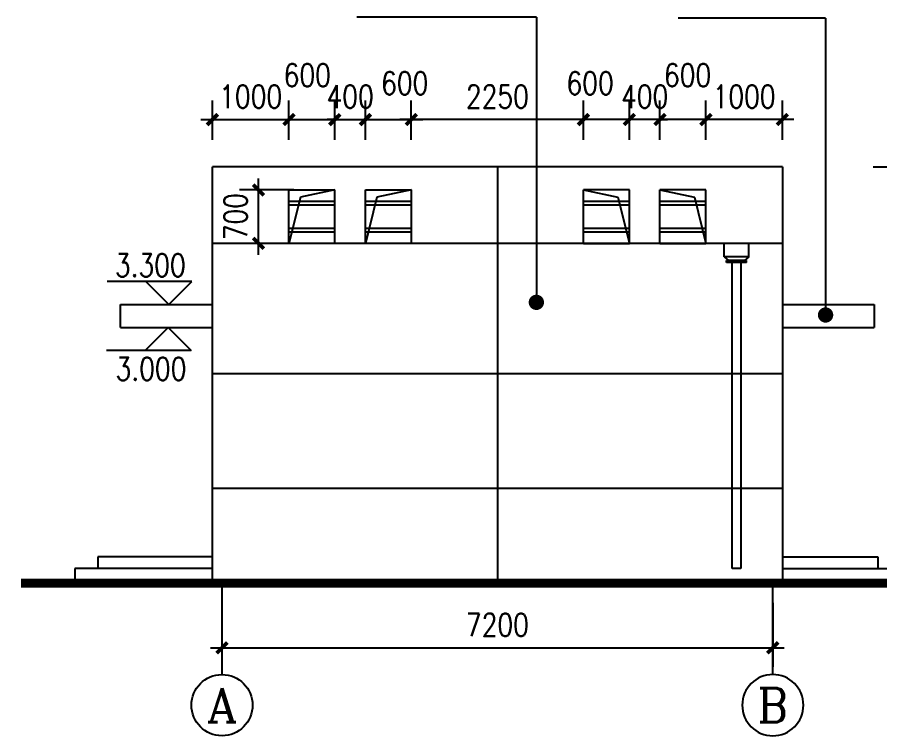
# Model space of a CAD drawing. Extents: x 575917 to 733065, y -270021 to -228021.
# Drawn here: x 715851 to 727125, y -262115 to -252719 of the extents above; entities that cross this region are included whole.
import ezdxf
from ezdxf.enums import TextEntityAlignment as Align

# ---------------------------------------------------------------- set-up
doc = ezdxf.new("R2010")
doc.units = 0
doc.header["$LTSCALE"] = 1000
doc.header["$MEASUREMENT"] = 0
doc.layers.get('0').update_dxf_attribs({"linetype": 'CONTINUOUS'})
doc.layers.get('DEFPOINTS').update_dxf_attribs({"linetype": 'CONTINUOUS'})
for name, color, linetype in [('_TCH_MASK', 7, 'CONTINUOUS'), ('AXIS', 3, 'CONTINUOUS'), ('AXIS_TEXT', 3, 'CONTINUOUS'), ('LEVL', 3, 'CONTINUOUS'), ('PUB_DIM', 3, 'CONTINUOUS'), ('WALL', 151, 'CONTINUOUS'), ('填充层', 8, 'CONTINUOUS')]:
    doc.layers.add(name, color=color, linetype=linetype)
doc.styles.add('COMPLEX', font='COMPLEX.shx')
doc.styles.add('dim_font', font='SIMPLEX.shx', dxfattribs={"width": 0.8})
doc.dimstyles.new('DIMN', dxfattribs={"dimtxt": 300, "dimasz": 100, "dimexe": 250, "dimexo": 300, "dimgap": 0, "dimtad": 0, "dimdec": 0, "dimzin": 0, "dimdsep": 46, "dimtxsty": 'dim_font', "dimblk": 'ARCHTICK', "dimcen": 0.09, "dimdle": 150, "dimclrt": 7, "dimazin": 0, "dimtfac": 1, "dimtdec": 0, "dimtix": 1, "dimtmove": 2, "dimatfit": 3, "dimldrblk": 'ARCHTICK', "dimfxl": 1, "dimtvp": 1, "dimtolj": 1, "dimtzin": 0, "dimarcsym": 0})

# ---------------------------------------------------------------- blocks, each defined once
blk = doc.blocks.new('_archtick')
at = {"const_width": 0.5}
blk.add_lwpolyline([(-0.7, -0.7), (0.7, 0.7)], dxfattribs=at)
blk = doc.blocks.new('*D1508')
at = {"layer": 'AXIS', "color": 0, "lineweight": -2, "transparency": 16777216}
for p, q in [((718527, -260377), (718527, -261214)), ((725727, -260377), (725727, -261214)), ((718377, -260964), (725877, -260964))]:
    blk.add_line(p, q, dxfattribs=at)
at = {"layer": 'DEFPOINTS', "color": 0, "transparency": 16777216}
for p in [(718527, -260077), (725727, -260077), (725727, -260964)]:
    blk.add_point(p, dxfattribs=at)
at = {"layer": 'AXIS', "color": 0, "lineweight": -2, "transparency": 16777216, "xscale": 100, "yscale": 100, "zscale": 100, "rotation": 180}
blk.add_blockref('_archtick', (718527, -260964), dxfattribs=at)
at = {"layer": 'AXIS', "color": 0, "lineweight": -2, "transparency": 16777216, "xscale": 100, "yscale": 100, "zscale": 100}
blk.add_blockref('_archtick', (725727, -260964), dxfattribs=at)
at = {"layer": 'AXIS', "color": 7, "transparency": 16777216, "insert": (722127, -260664), "char_height": 300, "attachment_point": 5, "style": 'dim_font'}
blk.add_mtext('\\A1;7200', dxfattribs=at)
blk = doc.blocks.new('_axiso')
blk.add_circle((0, 0), 0.5)
at = {"layer": 'AXIS_TEXT', "style": 'COMPLEX', "width": 1.041667}
blk.add_attdef('A', text='', height=0.56, dxfattribs=at).set_placement((-0.25, -0.28), (0.25, -0.28), align=Align.FIT)
blk = doc.blocks.new('*D1509')
at = {"layer": 'DEFPOINTS', "color": 0, "transparency": 16777216}
for p in [(724852, -254057), (724852, -254624), (725852, -254624)]:
    blk.add_point(p, dxfattribs=at)
at = {"layer": 'PUB_DIM', "color": 0, "lineweight": -2, "transparency": 16777216}
for p, q in [((724852, -254324), (724852, -253807)), ((725852, -254324), (725852, -253807)), ((726002, -254057), (724702, -254057))]:
    blk.add_line(p, q, dxfattribs=at)
at = {"layer": 'PUB_DIM', "color": 0, "lineweight": -2, "transparency": 16777216, "xscale": 100, "yscale": 100, "zscale": 100, "rotation": 180}
blk.add_blockref('_archtick', (724852, -254057), dxfattribs=at)
at = {"layer": 'PUB_DIM', "color": 0, "lineweight": -2, "transparency": 16777216, "xscale": 100, "yscale": 100, "zscale": 100}
blk.add_blockref('_archtick', (725852, -254057), dxfattribs=at)
at = {"layer": 'PUB_DIM', "color": 7, "transparency": 16777216, "insert": (725352, -253757), "char_height": 300, "attachment_point": 5, "style": 'dim_font'}
blk.add_mtext('\\A1;1000', dxfattribs=at)
blk = doc.blocks.new('*D1510')
at = {"layer": 'DEFPOINTS', "color": 0, "transparency": 16777216}
for p in [(724252, -254057), (724252, -254624), (724852, -254624)]:
    blk.add_point(p, dxfattribs=at)
at = {"layer": 'PUB_DIM', "color": 0, "lineweight": -2, "transparency": 16777216}
for p, q in [((724252, -254324), (724252, -253807)), ((724852, -254324), (724852, -253807)), ((725002, -254057), (724102, -254057))]:
    blk.add_line(p, q, dxfattribs=at)
at = {"layer": 'PUB_DIM', "color": 0, "lineweight": -2, "transparency": 16777216, "xscale": 100, "yscale": 100, "zscale": 100, "rotation": 180}
blk.add_blockref('_archtick', (724252, -254057), dxfattribs=at)
at = {"layer": 'PUB_DIM', "color": 0, "lineweight": -2, "transparency": 16777216, "xscale": 100, "yscale": 100, "zscale": 100}
blk.add_blockref('_archtick', (724852, -254057), dxfattribs=at)
at = {"layer": 'PUB_DIM', "color": 7, "transparency": 16777216, "insert": (724613, -253477), "char_height": 300, "attachment_point": 5, "style": 'dim_font'}
blk.add_mtext('\\A1;600', dxfattribs=at)
blk = doc.blocks.new('*D1511')
at = {"layer": 'DEFPOINTS', "color": 0, "transparency": 16777216}
for p in [(723852, -254057), (723852, -254624), (724252, -254624)]:
    blk.add_point(p, dxfattribs=at)
at = {"layer": 'PUB_DIM', "color": 0, "lineweight": -2, "transparency": 16777216}
for p, q in [((723852, -254324), (723852, -253807)), ((724252, -254324), (724252, -253807)), ((723852, -254057), (723752, -254057)), ((724252, -254057), (723852, -254057)), ((724252, -254057), (724352, -254057))]:
    blk.add_line(p, q, dxfattribs=at)
at = {"layer": 'PUB_DIM', "color": 0, "lineweight": -2, "transparency": 16777216, "xscale": 100, "yscale": 100, "zscale": 100}
blk.add_blockref('_archtick', (723852, -254057), dxfattribs=at)
at = {"layer": 'PUB_DIM', "color": 0, "lineweight": -2, "transparency": 16777216, "xscale": 100, "yscale": 100, "zscale": 100, "rotation": 180}
blk.add_blockref('_archtick', (724252, -254057), dxfattribs=at)
at = {"layer": 'PUB_DIM', "color": 7, "transparency": 16777216, "insert": (724052, -253757), "char_height": 300, "attachment_point": 5, "style": 'dim_font'}
blk.add_mtext('\\A1;400', dxfattribs=at)
blk = doc.blocks.new('*D1512')
at = {"layer": 'DEFPOINTS', "color": 0, "transparency": 16777216}
for p in [(723252, -254057), (723252, -254624), (723852, -254624)]:
    blk.add_point(p, dxfattribs=at)
at = {"layer": 'PUB_DIM', "color": 0, "lineweight": -2, "transparency": 16777216}
for p, q in [((723252, -254324), (723252, -253807)), ((723852, -254324), (723852, -253807)), ((724002, -254057), (723102, -254057))]:
    blk.add_line(p, q, dxfattribs=at)
at = {"layer": 'PUB_DIM', "color": 0, "lineweight": -2, "transparency": 16777216, "xscale": 100, "yscale": 100, "zscale": 100, "rotation": 180}
blk.add_blockref('_archtick', (723252, -254057), dxfattribs=at)
at = {"layer": 'PUB_DIM', "color": 0, "lineweight": -2, "transparency": 16777216, "xscale": 100, "yscale": 100, "zscale": 100}
blk.add_blockref('_archtick', (723852, -254057), dxfattribs=at)
at = {"layer": 'PUB_DIM', "color": 7, "transparency": 16777216, "insert": (723339, -253582), "char_height": 300, "attachment_point": 5, "style": 'dim_font'}
blk.add_mtext('\\A1;600', dxfattribs=at)
blk = doc.blocks.new('*D1513')
at = {"layer": 'DEFPOINTS', "color": 0, "transparency": 16777216}
for p in [(719004, -254977), (719765, -254977), (719765, -255677)]:
    blk.add_point(p, dxfattribs=at)
at = {"layer": 'PUB_DIM', "color": 0, "lineweight": -2, "transparency": 16777216}
for p, q in [((719004, -255827), (719004, -254827)), ((719465, -254977), (718754, -254977)), ((719465, -255677), (718754, -255677))]:
    blk.add_line(p, q, dxfattribs=at)
at = {"layer": 'PUB_DIM', "color": 0, "lineweight": -2, "transparency": 16777216, "xscale": 100, "yscale": 100, "zscale": 100}
for p, rotation in [((719004, -254977), 90), ((719004, -255677), 270)]:
    blk.add_blockref('_archtick', p, dxfattribs=dict(at, rotation=rotation))
at = {"layer": 'PUB_DIM', "color": 7, "transparency": 16777216, "insert": (718704, -255327), "char_height": 300, "attachment_point": 5, "rotation": 90, "style": 'dim_font'}
blk.add_mtext('\\A1;700', dxfattribs=at)
blk = doc.blocks.new('*D1514')
at = {"layer": 'DEFPOINTS', "color": 0, "transparency": 16777216}
for p in [(721002, -254057), (721002, -254607), (723252, -254607)]:
    blk.add_point(p, dxfattribs=at)
at = {"layer": 'PUB_DIM', "color": 0, "lineweight": -2, "transparency": 16777216}
for p, q in [((721002, -254307), (721002, -253807)), ((723252, -254307), (723252, -253807)), ((723402, -254057), (720852, -254057))]:
    blk.add_line(p, q, dxfattribs=at)
at = {"layer": 'PUB_DIM', "color": 0, "lineweight": -2, "transparency": 16777216, "xscale": 100, "yscale": 100, "zscale": 100, "rotation": 180}
blk.add_blockref('_archtick', (721002, -254057), dxfattribs=at)
at = {"layer": 'PUB_DIM', "color": 0, "lineweight": -2, "transparency": 16777216, "xscale": 100, "yscale": 100, "zscale": 100}
blk.add_blockref('_archtick', (723252, -254057), dxfattribs=at)
at = {"layer": 'PUB_DIM', "color": 7, "transparency": 16777216, "insert": (722127, -253757), "char_height": 300, "attachment_point": 5, "style": 'dim_font'}
blk.add_mtext('\\A1;2250', dxfattribs=at)
blk = doc.blocks.new('*D1515')
at = {"layer": 'DEFPOINTS', "color": 0, "transparency": 16777216}
for p in [(719402, -254057), (718402, -254624), (719402, -254624)]:
    blk.add_point(p, dxfattribs=at)
at = {"layer": 'PUB_DIM', "color": 0, "lineweight": -2, "transparency": 16777216}
for p, q in [((718402, -254324), (718402, -253807)), ((719402, -254324), (719402, -253807)), ((718252, -254057), (719552, -254057))]:
    blk.add_line(p, q, dxfattribs=at)
at = {"layer": 'PUB_DIM', "color": 0, "lineweight": -2, "transparency": 16777216, "xscale": 100, "yscale": 100, "zscale": 100, "rotation": 180}
blk.add_blockref('_archtick', (718402, -254057), dxfattribs=at)
at = {"layer": 'PUB_DIM', "color": 0, "lineweight": -2, "transparency": 16777216, "xscale": 100, "yscale": 100, "zscale": 100}
blk.add_blockref('_archtick', (719402, -254057), dxfattribs=at)
at = {"layer": 'PUB_DIM', "color": 7, "transparency": 16777216, "insert": (718902, -253757), "char_height": 300, "attachment_point": 5, "style": 'dim_font'}
blk.add_mtext('\\A1;1000', dxfattribs=at)
blk = doc.blocks.new('*D1516')
at = {"layer": 'DEFPOINTS', "color": 0, "transparency": 16777216}
for p in [(720002, -254057), (719402, -254624), (720002, -254624)]:
    blk.add_point(p, dxfattribs=at)
at = {"layer": 'PUB_DIM', "color": 0, "lineweight": -2, "transparency": 16777216}
for p, q in [((719402, -254324), (719402, -253807)), ((720002, -254324), (720002, -253807)), ((719252, -254057), (720152, -254057))]:
    blk.add_line(p, q, dxfattribs=at)
at = {"layer": 'PUB_DIM', "color": 0, "lineweight": -2, "transparency": 16777216, "xscale": 100, "yscale": 100, "zscale": 100, "rotation": 180}
blk.add_blockref('_archtick', (719402, -254057), dxfattribs=at)
at = {"layer": 'PUB_DIM', "color": 0, "lineweight": -2, "transparency": 16777216, "xscale": 100, "yscale": 100, "zscale": 100}
blk.add_blockref('_archtick', (720002, -254057), dxfattribs=at)
at = {"layer": 'PUB_DIM', "color": 7, "transparency": 16777216, "insert": (719642, -253477), "char_height": 300, "attachment_point": 5, "style": 'dim_font'}
blk.add_mtext('\\A1;600', dxfattribs=at)
blk = doc.blocks.new('*D1517')
at = {"layer": 'DEFPOINTS', "color": 0, "transparency": 16777216}
for p in [(720402, -254057), (720002, -254624), (720402, -254624)]:
    blk.add_point(p, dxfattribs=at)
at = {"layer": 'PUB_DIM', "color": 0, "lineweight": -2, "transparency": 16777216}
for p, q in [((720002, -254324), (720002, -253807)), ((720402, -254324), (720402, -253807)), ((720002, -254057), (719902, -254057)), ((720002, -254057), (720402, -254057)), ((720402, -254057), (720502, -254057))]:
    blk.add_line(p, q, dxfattribs=at)
at = {"layer": 'PUB_DIM', "color": 0, "lineweight": -2, "transparency": 16777216, "xscale": 100, "yscale": 100, "zscale": 100}
blk.add_blockref('_archtick', (720002, -254057), dxfattribs=at)
at = {"layer": 'PUB_DIM', "color": 0, "lineweight": -2, "transparency": 16777216, "xscale": 100, "yscale": 100, "zscale": 100, "rotation": 180}
blk.add_blockref('_archtick', (720402, -254057), dxfattribs=at)
at = {"layer": 'PUB_DIM', "color": 7, "transparency": 16777216, "insert": (720202, -253757), "char_height": 300, "attachment_point": 5, "style": 'dim_font'}
blk.add_mtext('\\A1;400', dxfattribs=at)
blk = doc.blocks.new('*D1518')
at = {"layer": 'DEFPOINTS', "color": 0, "transparency": 16777216}
for p in [(721002, -254057), (720402, -254624), (721002, -254624)]:
    blk.add_point(p, dxfattribs=at)
at = {"layer": 'PUB_DIM', "color": 0, "lineweight": -2, "transparency": 16777216}
for p, q in [((720402, -254324), (720402, -253807)), ((721002, -254324), (721002, -253807)), ((720252, -254057), (721152, -254057))]:
    blk.add_line(p, q, dxfattribs=at)
at = {"layer": 'PUB_DIM', "color": 0, "lineweight": -2, "transparency": 16777216, "xscale": 100, "yscale": 100, "zscale": 100, "rotation": 180}
blk.add_blockref('_archtick', (720402, -254057), dxfattribs=at)
at = {"layer": 'PUB_DIM', "color": 0, "lineweight": -2, "transparency": 16777216, "xscale": 100, "yscale": 100, "zscale": 100}
blk.add_blockref('_archtick', (721002, -254057), dxfattribs=at)
at = {"layer": 'PUB_DIM', "color": 7, "transparency": 16777216, "insert": (720916, -253582), "char_height": 300, "attachment_point": 5, "style": 'dim_font'}
blk.add_mtext('\\A1;600', dxfattribs=at)
blk = doc.blocks.new('*D1519')
at = {"layer": 'DEFPOINTS', "color": 0, "transparency": 16777216}
for p in [(726739, -254677), (728080, -254677), (726739, -260077)]:
    blk.add_point(p, dxfattribs=at)
at = {"layer": 'PUB_DIM', "color": 0, "lineweight": -2, "transparency": 16777216}
for p, q in [((728080, -260227), (728080, -254527)), ((727039, -254677), (728330, -254677)), ((727039, -260077), (728330, -260077))]:
    blk.add_line(p, q, dxfattribs=at)
at = {"layer": 'PUB_DIM', "color": 0, "lineweight": -2, "transparency": 16777216, "xscale": 100, "yscale": 100, "zscale": 100}
for p, rotation in [((728080, -254677), 90), ((728080, -260077), 270)]:
    blk.add_blockref('_archtick', p, dxfattribs=dict(at, rotation=rotation))
at = {"layer": 'PUB_DIM', "color": 7, "transparency": 16777216, "insert": (727828, -257363), "char_height": 300, "attachment_point": 5, "rotation": 90, "style": 'dim_font'}
blk.add_mtext('\\A1;5400', dxfattribs=at)

msp = doc.modelspace()

# ---------------------------------------------------------------- linework, layer by layer
for p, q in [((719402.3, -254976.8), (720002.3, -254976.8)), ((719402.3, -255676.8), (719402.3, -254976.8)), ((720002.3, -255676.8), (720002.3, -254976.8)), ((720402.3, -254976.8), (721002.3, -254976.8)), ((720402.3, -255676.8), (720402.3, -254976.8)), ((721002.3, -255676.8), (721002.3, -254976.8)), ((723852.3, -254976.8), (723252.3, -254976.8)), ((723252.3, -255676.8), (723252.3, -254976.8)), ((723852.3, -255676.8), (723852.3, -254976.8)), ((724852.3, -254976.8), (724252.3, -254976.8)), ((724252.3, -255676.8), (724252.3, -254976.8)), ((724852.3, -255676.8), (724852.3, -254976.8)), ((720002.3, -255126.8), (719402.3, -255126.8)), ((721002.3, -255126.8), (720402.3, -255126.8)), ((723852.3, -255126.8), (723252.3, -255126.8)), ((724852.3, -255126.8), (724252.3, -255126.8)), ((720002.3, -255176.8), (719402.3, -255176.8)), ((721002.3, -255176.8), (720402.3, -255176.8)), ((723852.3, -255176.8), (723252.3, -255176.8)), ((724852.3, -255176.8), (724252.3, -255176.8)), ((719402.3, -255476.8), (720002.3, -255476.8)), ((720402.3, -255476.8), (721002.3, -255476.8)), ((723252.3, -255476.8), (723852.3, -255476.8)), ((724252.3, -255476.8), (724852.3, -255476.8)), ((719402.3, -255526.8), (720002.3, -255526.8)), ((720402.3, -255526.8), (721002.3, -255526.8)), ((723252.3, -255526.8), (723852.3, -255526.8)), ((724252.3, -255526.8), (724852.3, -255526.8)), ((720002.3, -255676.8), (719402.3, -255676.8)), ((721002.3, -255676.8), (720402.3, -255676.8)), ((723252.3, -255676.8), (723852.3, -255676.8)), ((724252.3, -255676.8), (724852.3, -255676.8)), ((717202.3, -256476.8), (718402.3, -256476.8)), ((717202.3, -256776.8), (717202.3, -256476.8)), ((725852.3, -256476.8), (727052.3, -256476.8)), ((727052.3, -256476.8), (727052.3, -256776.8)), ((717202.3, -256776.8), (718402.3, -256776.8)), ((725852.3, -256776.8), (727052.3, -256776.8)), ((718402.3, -259776.8), (716902.3, -259776.8)), ((716902.3, -259776.8), (716902.3, -259926.8)), ((725852.3, -259776.8), (727102.3, -259776.8)), ((727102.3, -259776.8), (727102.3, -259926.8)), ((716602.3, -259926.8), (716602.3, -260076.8)), ((718402.3, -259926.8), (716602.3, -259926.8)), ((725852.3, -259926.8), (727402.3, -259926.8))]:
    msp.add_line(p, q)
at = {"color": 0}
for p, q in [((725092.3, -255851.8), (725092.3, -255676.8)), ((725412.3, -255851.8), (725412.3, -255676.8)), ((725412.3, -255851.8), (725092.3, -255851.8)), ((725122.3, -255926.8), (725122.3, -255901.8)), ((725382.3, -255901.8), (725122.3, -255901.8)), ((725382.3, -255926.8), (725122.3, -255926.8)), ((725382.3, -255926.8), (725382.3, -255901.8))]:
    msp.add_line(p, q, dxfattribs=at)
at = {"const_width": 100}
for points in [[(722686.7, -256447.3, -1), (722586.7, -256447.3, -1)], [(726467.1, -256612.7, -1), (726367.1, -256612.7, -1)]]:
    msp.add_lwpolyline(points, format="xyb", close=True, dxfattribs=at)
msp.add_lwpolyline([(715900.6, -260126.8), (729544.4, -260126.8)], dxfattribs=at)
at = {"layer": '_TCH_MASK', "color": 0, "linetype": 'Continuous', "lineweight": 25, "ltscale": 0.5}
for p, q in [((725092.3, -255851.8), (725147.3, -255901.8)), ((725197.3, -259928.1), (725197.3, -255926.8)), ((725307.3, -255926.8), (725307.3, -259928.1)), ((725412.3, -255851.8), (725357.3, -255901.8)), ((725307.3, -259928.1), (725197.3, -259928.1))]:
    msp.add_line(p, q, dxfattribs=at)
at = {"layer": 'AXIS'}
for p, q in [((718527.3, -261314.5), (718527.3, -260076.8)), ((725727.3, -261314.5), (725727.3, -260076.8))]:
    msp.add_line(p, q, dxfattribs=at)
at = {"layer": 'LEVL'}
for p, q in [((717833.6, -256176.8), (717027.9, -256176.8)), ((718133.6, -256176.8), (717533.6, -256176.8)), ((717533.6, -256176.8), (717833.6, -256476.8)), ((717833.6, -256476.8), (718133.6, -256176.8)), ((717522.9, -257076.8), (717822.9, -256776.8)), ((717822.9, -256776.8), (718122.9, -257076.8)), ((717822.9, -257076.8), (717017.2, -257076.8)), ((718122.9, -257076.8), (717522.9, -257076.8))]:
    msp.add_line(p, q, dxfattribs=at)
at = {"layer": 'PUB_DIM'}
for p, q in [((722636.7, -252719.4), (720288.5, -252719.4)), ((722636.7, -252719.4), (722636.7, -256447.3)), ((726418, -252729.6), (724491.5, -252729.6)), ((726418, -252729.6), (726418, -256625.5))]:
    msp.add_line(p, q, dxfattribs=at)
at = {"layer": 'WALL'}
for p, q in [((718402.3, -260076.8), (718402.3, -254676.8)), ((725852.3, -254676.8), (718402.3, -254676.8)), ((725852.3, -254676.8), (725852.3, -260076.8)), ((728439.4, -260076.8), (715900.6, -260076.8))]:
    msp.add_line(p, q, dxfattribs=at)
at = {"layer": '填充层'}
for p, q in [((722127.3, -254676.7), (722127.3, -260076.8)), ((720002.3, -254976.8), (719553.2, -255070.6)), ((721002.3, -254976.8), (720553.2, -255070.6)), ((723252.3, -254976.8), (723701.5, -255070.6)), ((724252.3, -254976.8), (724701.5, -255070.6)), ((719553.2, -255070.6), (719402.3, -255676.8)), ((720553.2, -255070.6), (720402.3, -255676.8)), ((723701.5, -255070.6), (723852.3, -255676.8)), ((724701.5, -255070.6), (724852.3, -255676.8)), ((725852.3, -255676.8), (718402.3, -255676.8)), ((718402.3, -257376.7), (725852.3, -257376.7)), ((718402.3, -258876.7), (725852.3, -258876.7))]:
    msp.add_line(p, q, dxfattribs=at)

# ---------------------------------------------------------------- block references
at = {"layer": 'AXIS', "xscale": 800, "yscale": 800, "zscale": 800}
msp.add_blockref('_axiso', (718527.3, -261714.5), dxfattribs=at).add_auto_attribs({'A': 'A'})
at = {"layer": 'AXIS'}
ref = msp.add_blockref('_axiso', (725727.3, -261714.5), dxfattribs=dict(at, xscale=-800, yscale=800, zscale=800))
ref.add_attrib('A', 'B', dxfattribs={"layer": 'AXIS_TEXT', "height": 448, "style": 'COMPLEX', "width": 1.102941}).set_placement((725527.3, -261938.5), (725927.3, -261938.5), align=Align.FIT)

# ---------------------------------------------------------------- texts
at = {"layer": 'LEVL', "color": 7, "char_height": 300, "attachment_point": 5, "style": 'dim_font'}
for s, insert in [('3.300', (717589.7, -255962.6)), ('3.000', (717598.9, -257317.2))]:
    msp.add_mtext(s, dxfattribs=dict(at, insert=insert))

# ---------------------------------------------------------------- dimensions: what is measured, and where the dimension line sits
at = {"layer": 'AXIS'}
dim = msp.add_linear_dim(base=(725727.3, -260964.4), p1=(718527.3, -260076.8), p2=(725727.3, -260076.8), dimstyle='DIMN', dxfattribs=at)
dim.commit()
dim.dimension.update_dxf_attribs({"geometry": '*D1508', "text_midpoint": (722127.3, -260664.4)})
at = {"layer": 'PUB_DIM'}
for base, p1, p2, picture, middle in [((720002.3, -254056.8), (719402.3, -254623.5), (720002.3, -254623.5), '*D1516', (719641.7, -253477.5)), ((721002.3, -254056.8), (720402.3, -254623.5), (721002.3, -254623.5), '*D1518', (720915.9, -253581.7))]:
    dim = msp.add_linear_dim(base=base, p1=p1, p2=p2, dimstyle='DIMN', dxfattribs=at)
    dim.commit()
    dim.dimension.update_dxf_attribs({"geometry": picture, "text_midpoint": middle, "dimtype": 160})
for base, p1, p2, angle, picture, middle in [((724252.3, -254056.8), (724852.3, -254623.5), (724252.3, -254623.5), 180, '*D1510', (724613, -253477.5)), ((723252.3, -254056.8), (723852.3, -254623.5), (723252.3, -254623.5), 180, '*D1512', (723338.8, -253581.7)), ((728079.6, -254676.8), (726738.8, -260076.8), (726738.8, -254676.8), 90, '*D1519', (727828.1, -257362.9))]:
    dim = msp.add_linear_dim(base=base, p1=p1, p2=p2, angle=angle, dimstyle='DIMN', dxfattribs=at)
    dim.commit()
    dim.dimension.update_dxf_attribs({"geometry": picture, "text_midpoint": middle, "dimtype": 160})
for base, p1, p2, picture, middle in [((719402.3, -254056.8), (718402.3, -254623.5), (719402.3, -254623.5), '*D1515', (718902.3, -253756.8)), ((720402.3, -254056.8), (720002.3, -254623.5), (720402.3, -254623.5), '*D1517', (720202.3, -253756.8))]:
    dim = msp.add_linear_dim(base=base, p1=p1, p2=p2, dimstyle='DIMN', dxfattribs=at)
    dim.commit()
    dim.dimension.update_dxf_attribs({"geometry": picture, "text_midpoint": middle})
for base, p1, p2, angle, picture, middle in [((721002.3, -254056.8), (723252.3, -254606.7), (721002.3, -254606.7), 180, '*D1514', (722127.3, -253756.8)), ((723852.3, -254056.8), (724252.3, -254623.5), (723852.3, -254623.5), 180, '*D1511', (724052.3, -253756.8)), ((724852.3, -254056.8), (725852.3, -254623.5), (724852.3, -254623.5), 180, '*D1509', (725352.3, -253756.8)), ((719004.4, -254976.8), (719764.9, -255676.8), (719764.9, -254976.8), 90, '*D1513', (718704.4, -255326.8))]:
    dim = msp.add_linear_dim(base=base, p1=p1, p2=p2, angle=angle, dimstyle='DIMN', dxfattribs=at)
    dim.commit()
    dim.dimension.update_dxf_attribs({"geometry": picture, "text_midpoint": middle})

doc.saveas('drawing.dxf')
